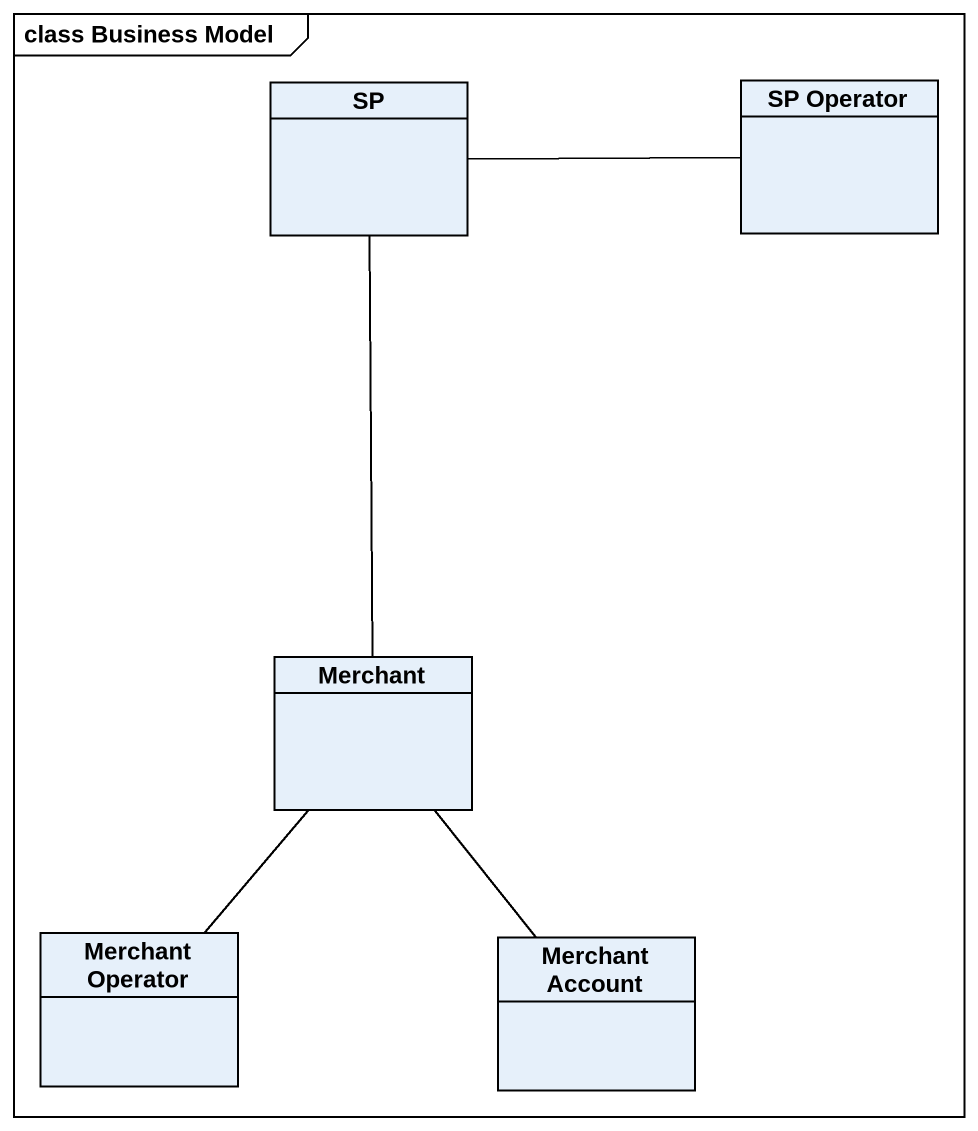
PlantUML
@startuml
mainframe class Business Model
hide circle
hide empty members
class SP
class "SP Operator" as SP_Operator
class Merchant
class "Merchant Operator" as Merchant_Operator
class "Merchant Account" as Merchant_Account
SP -right- SP_Operator
Merchant -up- SP
Merchant -- Merchant_Operator
Merchant -- Merchant_Account
@enduml
